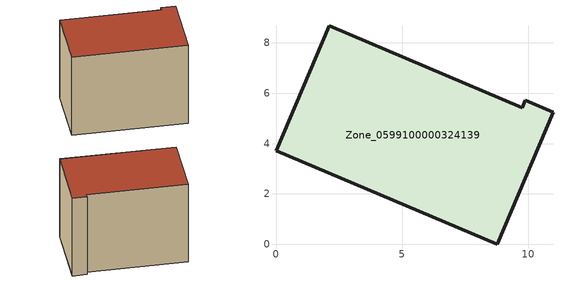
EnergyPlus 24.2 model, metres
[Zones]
Zone_0599100000324139
 floor ground (C_G): 8.77,0 0,3.71 2.11,8.68 9.76,5.42 9.88,5.72 10.99,5.25 z0
 wall outside (C_F): 9.88,5.72 9.76,5.42 2.11,8.68 0,3.71 8.77,0 10.99,5.25 9.88,5.72 z0:7.53
 roof outside (C_R): 8.77,0 10.99,5.25 9.88,5.72 9.76,5.42 2.11,8.68 0,3.71 z7.53
[BUILDING]
Pand.0599100000324139: North Axis=0; Terrain=City; Loads Convergence Tolerance Value=0.04; Temperature Convergence Tolerance Value=0.4; Solar Distribution=FullExterior; Maximum Number of Warmup Days=25; Minimum Number of Warmup Days=1
[Site:Location]
Rotterdam.The.Hague.AP_ZH_NLD Design_Conditions: Latitude=51.96; Longitude=4.45; Time Zone=1; Elevation=-4.5
[SITE:GROUNDTEMPERATURE:BUILDINGSURFACE]
18, 18, 18, 18, 18, 18, 18, 18, 18, 18, 18, 18
[MATERIAL] Thermal Absorptance=0.9; Solar Absorptance=0.7; Visible Absorptance=0.7
Name | Roughness | Thickness | Conductivity | Density | Specific Heat
G.TI.1975-1991 | MediumSmooth | 0.15 | 0.288461 | 540 | 1210
F.TI.1975-1991 | Rough | 0.3 | 0.230769 | 1920 | 840
R.TI.1975-1991 | MediumRough | 0.2 | 0.153846 | 1500 | 1000
[CONSTRUCTION]
C_G: G.TI.1975-1991
C_F: F.TI.1975-1991
C_R: R.TI.1975-1991
[ZONE]
Zone_0599100000324139: Type=1; Multiplier=1; Ceiling Height=Autocalculate; Volume=Autocalculate; Floor Area=autocalculate; Part of Total Floor Area=Yes
[ZONEINFILTRATION:DESIGNFLOWRATE]
Infil_Zone_0599100000324139: Zone or ZoneList or Space or SpaceList=Zone_0599100000324139; Schedule=AlwaysOn; Design Flow Rate Calculation Method=Flow/Area; Flow Rate per Floor Area=0.003; Constant Term Coefficient=1; Temperature Term Coefficient=0; Velocity Term Coefficient=0; Velocity Squared Term Coefficient=0
[HVACTEMPLATE:ZONE:IDEALLOADSAIRSYSTEM]
Zone_0599100000324139: Maximum Heating Supply Air Temperature=50; Minimum Cooling Supply Air Temperature=13; Maximum Heating Supply Air Humidity Ratio=0.0156; Minimum Cooling Supply Air Humidity Ratio=0.0077; Heating Limit=NoLimit; Cooling Limit=NoLimit; Dehumidification Control Type=ConstantSensibleHeatRatio; Cooling Sensible Heat Ratio=0.7; Dehumidification Setpoint=60; Humidification Control Type=None; Humidification Setpoint=30; Outdoor Air Method=None; Outdoor Air Flow Rate per Person=0.00944; Outdoor Air Flow Rate per Zone Floor Area=0; Outdoor Air Flow Rate per Zone=0; Demand Controlled Ventilation Type=None; Outdoor Air Economizer Type=NoEconomizer; Heat Recovery Type=None; Sensible Heat Recovery Effectiveness=0.7; Latent Heat Recovery Effectiveness=0.65
[ZONECONTROL:THERMOSTAT]
ThermostatControl_Zone_0599100000324139: Zone or ZoneList=Zone_0599100000324139; Control Type Schedule=DualSetpointControlType; Control 1=Thermostat_Zone_0599100000324139; Temperature Difference Between Cutout And Setpoint=0
[THERMOSTATSETPOINT:DUALSETPOINT]
Thermostat_Zone_0599100000324139: Heating Setpoint Temperature Schedule=HeatingSetpoint_Zone_0599100000324139; Cooling Setpoint Temperature Schedule=CoolingSetpoint_Zone_0599100000324139
[SCHEDULE:COMPACT]
HeatingSetpoint_Zone_0599100000324139: Through: 12/31, For: AllDays, Until: 24:00, 21
CoolingSetpoint_Zone_0599100000324139: Through: 12/31, For: AllDays, Until: 24:00, 24
DualSetpointControlType: Through: 12/31, For: AllDays, Until: 24:00, 4
AlwaysOn: Through: 12/31, For: AllDays, Until: 24:00, 1
